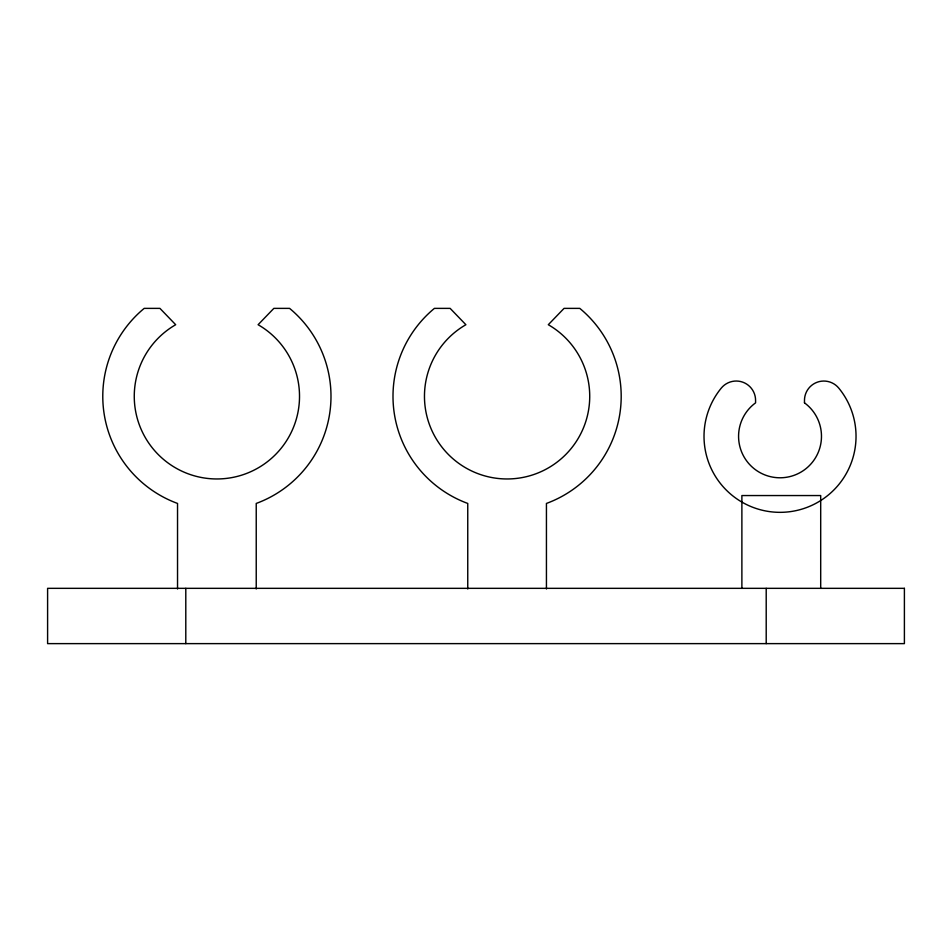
<?xml version="1.0" encoding="UTF-8"?>
<svg xmlns="http://www.w3.org/2000/svg" width="952" height="952" viewBox="0 0 952 952"><rect width="100%" height="100%" fill="white"/><g stroke="black" fill="none" stroke-linecap="round" stroke-linejoin="round"><path stroke-width="1.43" d="M820.695 588.217L820.695 495.552L741.882 495.552L741.882 588.217M766.205 588.336L766.205 643.623M546.436 588.967L546.436 503.441A114.109 114.109 0 0 0 579.78 308.377L564.048 308.377L548.304 324.715A82.622 82.622 0 0 1 570.415 449.415A82.622 82.622 0 0 1 443.775 449.415A82.622 82.622 0 0 1 465.885 324.715L450.141 308.377L434.409 308.377A114.109 114.109 0 0 0 467.753 503.441L467.753 588.967M256.231 588.967L256.231 503.441A114.109 114.109 0 0 0 289.575 308.377L273.843 308.377L258.099 324.715A82.622 82.622 0 0 1 280.209 449.415A82.622 82.622 0 0 1 153.57 449.415A82.622 82.622 0 0 1 175.68 324.715L159.936 308.377L144.192 308.377A114.109 114.109 0 0 0 177.536 503.441L177.536 588.967M185.795 588.336L185.795 643.623M904.4 588.336L47.6 588.336L47.6 643.623L904.4 643.623L904.4 588.336M804.476 402.851L804.476 400.375A19.349 19.349 0 0 1 838.771 388.107A76.005 76.005 0 0 1 831.988 491.803A76.005 76.005 0 0 1 728.066 491.803A76.005 76.005 0 0 1 721.271 388.107A19.349 19.349 0 0 1 755.579 400.375L755.579 402.851A41.46 41.46 0 0 0 749.236 464.088A41.46 41.46 0 0 0 810.818 464.088A41.46 41.46 0 0 0 804.476 402.851"/></g></svg>
